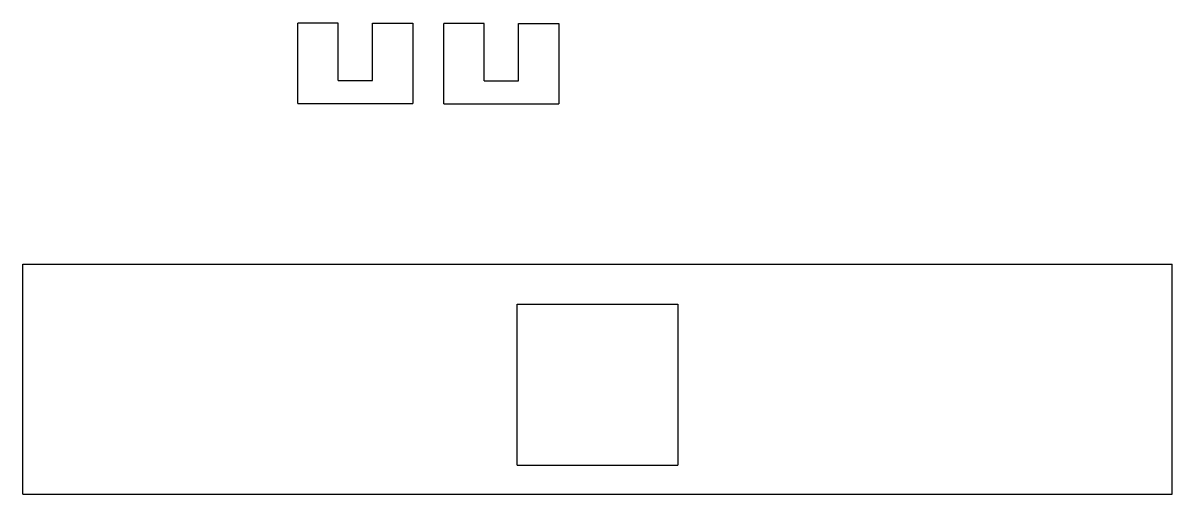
# Model space of a CAD drawing. Header units: millimetres. Extents: x -9 to 91, y -2 to 39.
import ezdxf

# ---------------------------------------------------------------- set-up
doc = ezdxf.new("R2010")
doc.units = ezdxf.units.MM
doc.layers.get('0').update_dxf_attribs({"lineweight": 25, "true_color": 0xffffff})

msp = doc.modelspace()

# ---------------------------------------------------------------- linework, layer by layer
for p, q in [((14.92, 31.97), (14.92, 38.97)), ((18.42, 38.97), (14.92, 38.97)), ((18.42, 33.97), (18.42, 38.97)), ((21.42, 33.97), (21.42, 38.97)), ((21.42, 38.97), (24.92, 38.97)), ((24.92, 38.97), (24.92, 31.97)), ((27.63, 31.93), (27.63, 38.93)), ((31.13, 38.93), (27.63, 38.93)), ((31.13, 33.93), (31.13, 38.93)), ((34.13, 33.93), (34.13, 38.93)), ((34.13, 38.93), (37.63, 38.93)), ((37.63, 38.93), (37.63, 31.93)), ((18.42, 33.97), (21.42, 33.97)), ((31.13, 33.93), (34.13, 33.93)), ((14.92, 31.97), (24.92, 31.97)), ((27.63, 31.93), (37.63, 31.93)), ((-9, -2), (-9, 18)), ((-9, 18), (91, 18)), ((91, -2), (91, 18)), ((34, 0.5), (34, 14.5)), ((34, 14.5), (48, 14.5)), ((48, 14.5), (48, 0.5)), ((34, 0.5), (48, 0.5)), ((-9, -2), (91, -2))]:
    msp.add_line(p, q)

doc.saveas('drawing.dxf')
